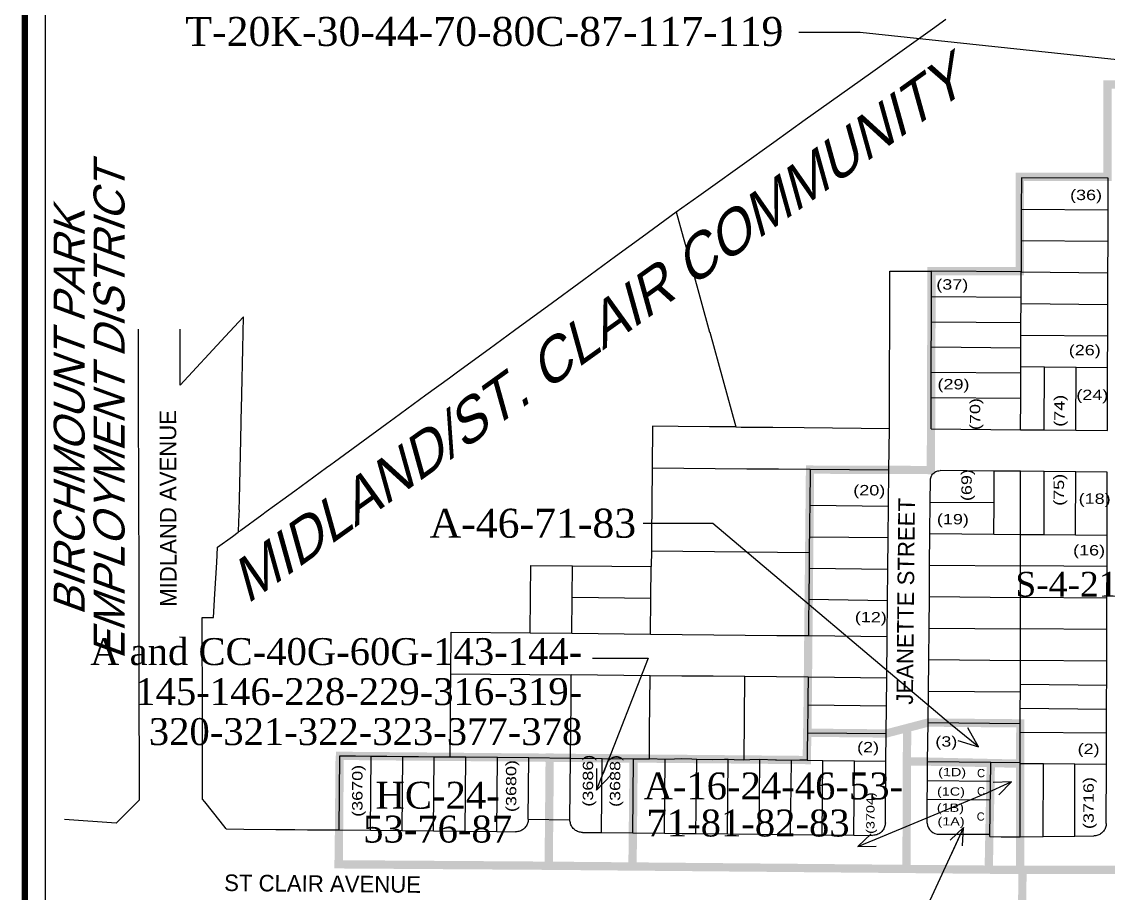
# Model space of a CAD drawing. Header units: millimetres. Extents: x 1745962 to 1749233, y 4525379 to 4529927.
# Drawn here: x 1745962 to 1746487, y 4527769 to 4528190 of the extents above; entities that cross this region are included whole.
import ezdxf
from ezdxf.enums import TextEntityAlignment as Align

# ---------------------------------------------------------------- set-up
doc = ezdxf.new("R2010")
doc.units = ezdxf.units.MM
doc.header["$LTSCALE"] = 10
doc.header["$MEASUREMENT"] = 0
for name, color, linetype in [('AROLL_ADDRESS', 44, 'Continuous'), ('AROLL_LOTS', 8, 'Continuous'), ('AROLL_ROADS', 7, 'Continuous'), ('CONSENT_AROLL', 8, 'Continuous'), ('LEGEND', 7, 'Continuous'), ('ZONING_STANDARDS', 140, 'Continuous'), ('ZONING_ZONES', 140, 'Continuous')]:
    doc.layers.add(name, color=color, linetype=linetype)
doc.styles.add('DUTCH', font='dutcheb.ttf')
doc.styles.add('Univers Condensed', font='UNVR57W.TTF')
doc.styles.add('Univers Light Condensed', font='unvr47a.ttf')

# ---------------------------------------------------------------- blocks, each defined once
blk = doc.blocks.new('ARROW-1')
blk.add_line((0, 0), (1.75, 0))
blk.add_lwpolyline([(0.972, 0.389), (0, 0), (0.972, -0.389)])

msp = doc.modelspace()

# ---------------------------------------------------------------- linework, layer by layer
at = {"layer": 'AROLL_LOTS'}
for p, q in [((1746445.42, 4528114.68), (1746445.38, 4528099.58)), ((1746487.35, 4528114.45), (1746445.42, 4528114.68)), ((1746487.37, 4528099.22), (1746487.35, 4528114.45)), ((1746445.38, 4528099.58), (1746445.34, 4528088.15)), ((1746445.38, 4528099.58), (1746487.37, 4528099.22)), ((1746487.31, 4528083.98), (1746487.37, 4528099.22)), ((1746445.34, 4528088.15), (1746445.34, 4528084.34)), ((1746445.34, 4528084.34), (1746445.31, 4528069.16)), ((1746445.34, 4528084.34), (1746487.31, 4528083.98)), ((1746487.26, 4528068.74), (1746487.31, 4528083.98)), ((1746401.99, 4528057.28), (1746402.03, 4528069.51)), ((1746445.31, 4528069.16), (1746402.03, 4528069.51)), ((1746445.24, 4528056.91), (1746445.31, 4528069.16)), ((1746445.31, 4528069.16), (1746487.26, 4528068.74)), ((1746487.2, 4528053.51), (1746487.26, 4528068.74)), ((1746401.97, 4528054.23), (1746401.99, 4528057.28)), ((1746401.99, 4528057.28), (1746445.24, 4528056.91)), ((1746445.24, 4528053.86), (1746445.24, 4528056.91)), ((1746401.94, 4528045.09), (1746401.97, 4528054.23)), ((1746445.21, 4528044.72), (1746445.24, 4528053.86)), ((1746445.24, 4528053.86), (1746487.2, 4528053.51)), ((1746487.14, 4528038.28), (1746487.2, 4528053.51)), ((1746401.92, 4528039), (1746401.94, 4528045.09)), ((1746401.94, 4528045.09), (1746445.21, 4528044.72)), ((1746445.19, 4528038.63), (1746445.21, 4528044.72)), ((1746401.9, 4528032.9), (1746401.92, 4528039)), ((1746445.17, 4528032.53), (1746445.19, 4528038.63)), ((1746445.19, 4528038.63), (1746487.14, 4528038.28)), ((1746487.09, 4528023.04), (1746487.14, 4528038.28)), ((1746401.87, 4528023.76), (1746401.9, 4528032.9)), ((1746401.9, 4528032.9), (1746445.17, 4528032.53)), ((1746445.14, 4528023.39), (1746445.17, 4528032.53)), ((1746401.82, 4528008.53), (1746401.86, 4528020.72)), ((1746401.86, 4528020.72), (1746401.87, 4528023.76)), ((1746401.86, 4528020.72), (1746445.12, 4528020.35)), ((1746445.09, 4528008.16), (1746445.12, 4528020.35)), ((1746445.12, 4528020.35), (1746445.14, 4528023.39)), ((1746445.14, 4528023.39), (1746456.61, 4528023.29)), ((1746456.49, 4527992.82), (1746456.61, 4528023.29)), ((1746456.61, 4528023.29), (1746471.85, 4528023.17)), ((1746471.73, 4527992.7), (1746471.85, 4528023.17)), ((1746471.85, 4528023.17), (1746487.09, 4528023.04)), ((1746486.97, 4527992.56), (1746487.09, 4528023.04)), ((1746401.77, 4527993.29), (1746401.82, 4528008.53)), ((1746401.82, 4528008.53), (1746445.09, 4528008.16)), ((1746445.05, 4527992.92), (1746445.09, 4528008.16)), ((1746381.45, 4527973.3), (1746381.66, 4527993.49)), ((1746401.77, 4527993.29), (1746445.05, 4527992.92)), ((1746445.05, 4527992.92), (1746456.49, 4527992.82)), ((1746456.49, 4527992.82), (1746471.73, 4527992.7)), ((1746471.73, 4527992.7), (1746486.97, 4527992.56)), ((1746343.31, 4527973.62), (1746343.14, 4527956.41)), ((1746381.45, 4527973.3), (1746343.31, 4527973.62)), ((1746381.27, 4527956.02), (1746381.45, 4527973.3)), ((1746432.34, 4527972.92), (1746406.14, 4527973.14)), ((1746432.2, 4527957.67), (1746432.34, 4527972.92)), ((1746445.06, 4527972.81), (1746432.34, 4527972.92)), ((1746445.04, 4527957.55), (1746445.06, 4527972.81)), ((1746456.48, 4527972.71), (1746445.06, 4527972.81)), ((1746456.39, 4527942.21), (1746456.48, 4527972.71)), ((1746471.7, 4527972.58), (1746456.48, 4527972.71)), ((1746401.43, 4527957.95), (1746401.53, 4527968.61)), ((1746471.62, 4527942.1), (1746471.7, 4527972.58)), ((1746486.94, 4527972.44), (1746471.7, 4527972.58)), ((1746486.85, 4527941.99), (1746486.94, 4527972.44)), ((1746401.27, 4527942.73), (1746401.43, 4527957.95)), ((1746401.43, 4527957.95), (1746432.2, 4527957.67)), ((1746432.05, 4527942.42), (1746432.2, 4527957.67)), ((1746445.02, 4527942.29), (1746445.04, 4527957.55)), ((1746343.14, 4527956.41), (1746343.06, 4527948.74)), ((1746343.14, 4527956.41), (1746381.27, 4527956.02)), ((1746381.11, 4527940.79), (1746381.27, 4527956.02)), ((1746343.06, 4527948.74), (1746342.99, 4527941.18)), ((1746342.99, 4527941.18), (1746342.97, 4527939.31)), ((1746342.99, 4527941.18), (1746381.11, 4527940.79)), ((1746401.11, 4527927.5), (1746401.27, 4527942.73)), ((1746401.27, 4527942.73), (1746432.05, 4527942.42)), ((1746432.05, 4527942.42), (1746445.02, 4527942.29)), ((1746445, 4527927.11), (1746445.02, 4527942.29)), ((1746445.02, 4527942.29), (1746456.39, 4527942.21)), ((1746456.39, 4527942.21), (1746471.62, 4527942.1)), ((1746471.62, 4527942.1), (1746486.85, 4527941.99)), ((1746486.81, 4527926.76), (1746486.85, 4527941.99)), ((1746342.97, 4527939.31), (1746342.86, 4527933.57)), ((1746380.96, 4527925.56), (1746381.11, 4527940.79)), ((1746342.86, 4527933.57), (1746342.86, 4527929.77)), ((1746342.87, 4527925.95), (1746342.75, 4527910.96)), ((1746342.86, 4527929.77), (1746342.87, 4527925.95)), ((1746342.87, 4527925.95), (1746380.96, 4527925.56)), ((1746380.8, 4527910.35), (1746380.96, 4527925.56)), ((1746400.96, 4527912.27), (1746401.11, 4527927.5)), ((1746401.11, 4527927.5), (1746445, 4527927.11)), ((1746444.98, 4527911.88), (1746445, 4527927.11)), ((1746486.81, 4527926.76), (1746445, 4527927.11)), ((1746486.76, 4527911.53), (1746486.81, 4527926.76)), ((1746342.75, 4527910.96), (1746342.58, 4527900.36)), ((1746342.75, 4527910.96), (1746380.8, 4527910.35)), ((1746380.62, 4527892.98), (1746380.8, 4527910.35)), ((1746400.8, 4527897.06), (1746400.96, 4527912.27)), ((1746400.96, 4527912.27), (1746444.98, 4527911.88)), ((1746444.96, 4527896.66), (1746444.98, 4527911.88)), ((1746486.76, 4527911.53), (1746444.98, 4527911.88)), ((1746486.72, 4527896.29), (1746486.76, 4527911.53)), ((1746342.58, 4527900.36), (1746342.5, 4527893.37)), ((1746400.65, 4527881.83), (1746400.8, 4527897.06)), ((1746400.8, 4527897.06), (1746444.96, 4527896.66)), ((1746444.94, 4527881.43), (1746444.96, 4527896.66)), ((1746486.72, 4527896.29), (1746444.96, 4527896.66)), ((1746486.67, 4527881.07), (1746486.72, 4527896.29)), ((1746342.5, 4527893.37), (1746380.62, 4527892.98)), ((1746380.42, 4527872.86), (1746380.62, 4527892.98)), ((1746400.49, 4527866.6), (1746400.65, 4527881.83)), ((1746400.65, 4527881.83), (1746444.94, 4527881.43)), ((1746444.93, 4527869.85), (1746444.94, 4527881.43)), ((1746486.67, 4527881.07), (1746444.94, 4527881.43)), ((1746486.64, 4527869.49), (1746486.67, 4527881.07)), ((1746342.34, 4527873.25), (1746342.2, 4527862.81)), ((1746380.42, 4527872.86), (1746342.34, 4527873.25)), ((1746380.28, 4527859.47), (1746380.42, 4527872.86)), ((1746444.92, 4527866.2), (1746444.93, 4527869.85)), ((1746444.93, 4527869.85), (1746486.64, 4527869.49)), ((1746486.62, 4527865.84), (1746486.64, 4527869.49)), ((1746342.2, 4527862.81), (1746342.17, 4527859.86)), ((1746400.33, 4527851.37), (1746400.49, 4527866.6)), ((1746400.49, 4527866.6), (1746444.92, 4527866.2)), ((1746444.91, 4527858.27), (1746444.92, 4527866.2)), ((1746486.6, 4527857.92), (1746486.62, 4527865.84)), ((1746342.17, 4527859.86), (1746342.03, 4527846.46)), ((1746342.17, 4527859.86), (1746380.28, 4527859.47)), ((1746380.14, 4527846.08), (1746380.28, 4527859.47)), ((1746444.91, 4527858.27), (1746486.6, 4527857.92)), ((1746444.91, 4527850.97), (1746444.91, 4527858.27)), ((1746486.58, 4527850.61), (1746486.6, 4527857.92)), ((1746400.14, 4527832.49), (1746400.33, 4527851.37)), ((1746400.33, 4527851.37), (1746444.91, 4527850.97)), ((1746444.89, 4527840.6), (1746444.9, 4527846.69)), ((1746444.9, 4527846.69), (1746444.91, 4527850.97)), ((1746444.9, 4527846.69), (1746486.57, 4527846.34)), ((1746486.57, 4527846.34), (1746486.58, 4527850.61)), ((1746342.03, 4527846.46), (1746341.96, 4527838.19)), ((1746342.03, 4527846.46), (1746380.14, 4527846.08)), ((1746380, 4527832.68), (1746380.14, 4527846.08)), ((1746486.55, 4527840.25), (1746486.57, 4527846.34)), ((1746341.96, 4527838.19), (1746341.94, 4527833.2)), ((1746444.88, 4527832.13), (1746444.89, 4527840.6)), ((1746486.52, 4527831.11), (1746486.55, 4527840.25)), ((1746227.32, 4527804.4), (1746227.59, 4527834.21)), ((1746227.59, 4527834.21), (1746242.84, 4527834.07)), ((1746242.5, 4527798.16), (1746242.84, 4527834.07)), ((1746242.84, 4527834.07), (1746258.07, 4527833.91)), ((1746257.73, 4527798.01), (1746258.07, 4527833.91)), ((1746258.07, 4527833.91), (1746265.7, 4527833.84)), ((1746273.31, 4527833.58), (1746265.7, 4527833.84)), ((1746272.97, 4527797.85), (1746273.31, 4527833.58)), ((1746277.79, 4527833.71), (1746273.31, 4527833.58)), ((1746288.56, 4527833.55), (1746286.23, 4527833.63)), ((1746288.21, 4527797.7), (1746288.56, 4527833.55)), ((1746303.82, 4527833.52), (1746302.05, 4527833.47)), ((1746303.45, 4527797.54), (1746303.82, 4527833.52)), ((1746306.65, 4527833.42), (1746303.82, 4527833.52)), ((1746319.09, 4527833.49), (1746314.26, 4527833.34)), ((1746318.69, 4527797.39), (1746319.09, 4527833.49)), ((1746334.28, 4527832.98), (1746327.09, 4527833.21)), ((1746333.93, 4527797.24), (1746334.28, 4527832.98)), ((1746338.46, 4527833.11), (1746334.28, 4527832.98)), ((1746341.94, 4527833.2), (1746338.46, 4527833.11)), ((1746341.94, 4527833.2), (1746349.52, 4527832.99)), ((1746349.16, 4527797.08), (1746349.52, 4527832.99)), ((1746349.52, 4527832.99), (1746364.76, 4527832.83)), ((1746364.4, 4527796.93), (1746364.76, 4527832.83)), ((1746364.76, 4527832.83), (1746380, 4527832.68)), ((1746379.7, 4527802.88), (1746380, 4527832.68)), ((1746399.83, 4527802.66), (1746400.14, 4527832.49)), ((1746400.14, 4527832.49), (1746415.41, 4527832.36)), ((1746415.41, 4527832.36), (1746430.68, 4527832.24)), ((1746430.26, 4527796.27), (1746430.68, 4527832.24)), ((1746430.68, 4527832.24), (1746444.88, 4527832.13)), ((1746444.83, 4527796.12), (1746444.87, 4527831.47)), ((1746444.87, 4527831.47), (1746444.88, 4527832.13)), ((1746456.03, 4527831.38), (1746444.87, 4527831.47)), ((1746455.96, 4527796.26), (1746456.03, 4527831.38)), ((1746471.27, 4527831.25), (1746456.03, 4527831.38)), ((1746471.19, 4527796.44), (1746471.27, 4527831.25)), ((1746486.52, 4527831.11), (1746471.27, 4527831.25)), ((1746486.44, 4527802.62), (1746486.52, 4527831.11)), ((1746233.35, 4527798.25), (1746242.5, 4527798.16)), ((1746242.5, 4527798.16), (1746257.73, 4527798.01)), ((1746257.73, 4527798.01), (1746272.97, 4527797.85)), ((1746272.97, 4527797.85), (1746281.58, 4527797.76)), ((1746281.58, 4527797.76), (1746288.21, 4527797.7)), ((1746288.21, 4527797.7), (1746303.45, 4527797.54)), ((1746303.45, 4527797.54), (1746318.69, 4527797.39)), ((1746318.69, 4527797.39), (1746333.93, 4527797.24)), ((1746333.93, 4527797.24), (1746349.16, 4527797.08)), ((1746349.16, 4527797.08), (1746364.4, 4527796.93)), ((1746364.4, 4527796.93), (1746373.54, 4527796.83)), ((1746430.26, 4527796.27), (1746435.68, 4527796.21)), ((1746435.68, 4527796.21), (1746444.83, 4527796.12)), ((1746444.83, 4527796.12), (1746455.96, 4527796.26)), ((1746455.96, 4527796.26), (1746471.19, 4527796.44)), ((1746471.19, 4527796.44), (1746480.42, 4527796.55))]:
    msp.add_line(p, q, dxfattribs=at)
for points in [[(1746402.42, 4528186.65), (1746408.92, 4528191.3)], [(1746382.26, 4528172.24), (1746402.42, 4528186.65)], [(1746373.63, 4528166.07), (1746382.26, 4528172.24)], [(1746352.61, 4528151.05), (1746373.63, 4528166.07)], [(1746341.01, 4528142.77), (1746352.61, 4528151.05)], [(1746325.74, 4528131.85), (1746341.01, 4528142.77)], [(1746310.46, 4528120.93), (1746325.74, 4528131.85)], [(1746295.19, 4528110.01), (1746310.46, 4528120.93)], [(1746289.55, 4528105.98), (1746295.19, 4528110.01)], [(1746278.67, 4528098.2), (1746289.55, 4528105.98)], [(1746262.19, 4528086.15), (1746278.67, 4528098.2)], [(1746278.67, 4528098.2), (1746282.08, 4528085.94)], [(1746249.37, 4528076.77), (1746262.19, 4528086.15)], [(1746282.08, 4528085.94), (1746286.29, 4528070.75)], [(1746234.09, 4528065.59), (1746249.37, 4528076.77)], [(1746286.29, 4528070.75), (1746294.81, 4528040.09)], [(1746381.86, 4528054.38), (1746381.91, 4528069.6)], [(1746381.91, 4528069.6), (1746402.02, 4528069.47)], [(1746218.81, 4528054.42), (1746231.58, 4528063.77)], [(1746231.58, 4528063.77), (1746234.09, 4528065.59)], [(1746200.54, 4528041.06), (1746218.81, 4528054.42)], [(1746381.81, 4528039.16), (1746381.86, 4528054.38)], [(1746060.76, 4528037.94), (1746069.64, 4528047.52)], [(1746069.28, 4528032.07), (1746069.64, 4528047.52)], [(1746018.87, 4528017.3), (1746018.81, 4528041.47)], [(1746038.93, 4528040.21), (1746038.93, 4528041.51)], [(1746188.26, 4528032.08), (1746200.54, 4528041.06)], [(1746038.94, 4528037.28), (1746038.93, 4528040.21)], [(1746039, 4528014.45), (1746038.94, 4528037.28)], [(1746039, 4528014.45), (1746060.76, 4528037.94)], [(1746294.81, 4528040.09), (1746294.96, 4528040.1)], [(1746294.96, 4528040.1), (1746307.54, 4527994.25)], [(1746381.76, 4528023.94), (1746381.81, 4528039.16)], [(1746068.77, 4528010.09), (1746069.28, 4528032.07)], [(1746172.99, 4528020.9), (1746188.26, 4528032.08)], [(1746169.07, 4528018.04), (1746172.99, 4528020.9)], [(1746381.7, 4528008.71), (1746381.76, 4528023.94)], [(1746018.93, 4527992.87), (1746018.87, 4528017.3)], [(1746157.71, 4528009.73), (1746169.07, 4528018.04)], [(1746068.73, 4528008.24), (1746068.77, 4528010.09)], [(1746142.44, 4527998.56), (1746157.71, 4528009.73)], [(1746068.26, 4527988.14), (1746068.65, 4528004.56)], [(1746068.65, 4528004.56), (1746068.73, 4528008.24)], [(1746381.66, 4527993.49), (1746381.7, 4528008.71)], [(1746113.51, 4527977.4), (1746138.89, 4527995.97)], [(1746138.89, 4527995.97), (1746142.44, 4527998.56)], [(1746267.21, 4527994.66), (1746267.02, 4527974.54)], [(1746279.56, 4527994.53), (1746267.21, 4527994.66)], [(1746294.8, 4527994.38), (1746279.56, 4527994.53)], [(1746307.54, 4527994.25), (1746294.8, 4527994.38)], [(1746307.54, 4527994.25), (1746310.04, 4527994.22)], [(1746310.04, 4527994.22), (1746325.28, 4527994.07)], [(1746325.28, 4527994.07), (1746340.51, 4527993.91)], [(1746340.51, 4527993.91), (1746381.66, 4527993.49)], [(1746019.02, 4527975.48), (1746018.93, 4527992.87)], [(1746067.6, 4527959.19), (1746068.26, 4527988.14)], [(1746019.17, 4527908.4), (1746019.02, 4527975.48)], [(1746094.43, 4527963.45), (1746109.76, 4527974.66)], [(1746109.76, 4527974.66), (1746111.77, 4527976.13)], [(1746111.77, 4527976.13), (1746113.51, 4527977.4)], [(1746267.02, 4527974.54), (1746266.86, 4527957.2)], [(1746267.02, 4527974.54), (1746282.27, 4527974.39)], [(1746282.27, 4527974.39), (1746297.53, 4527974.23)], [(1746297.53, 4527974.23), (1746312.79, 4527974.08)], [(1746312.79, 4527974.08), (1746328.05, 4527973.93)], [(1746328.05, 4527973.93), (1746343.3, 4527973.77)], [(1746401.53, 4527968.61), (1746401.57, 4527969.11), (1746401.65, 4527969.6), (1746401.79, 4527970.08), (1746401.98, 4527970.54), (1746402.22, 4527970.98), (1746402.51, 4527971.39), (1746402.84, 4527971.76), (1746403.21, 4527972.1), (1746403.62, 4527972.4), (1746404.05, 4527972.64), (1746404.5, 4527972.85), (1746404.99, 4527972.99), (1746405.47, 4527973.09), (1746406.14, 4527973.14)], [(1746088.63, 4527959.2), (1746094.43, 4527963.45)], [(1746067.48, 4527954.3), (1746067.6, 4527959.19)], [(1746078.43, 4527951.74), (1746080.58, 4527953.33), (1746088.63, 4527959.2)], [(1746266.86, 4527957.2), (1746266.72, 4527941.98)], [(1746067.39, 4527952.19), (1746067.06, 4527943.94)], [(1746067.45, 4527953.62), (1746067.39, 4527952.19)], [(1746067.47, 4527954.14), (1746067.45, 4527953.62)], [(1746067.47, 4527954.14), (1746067.48, 4527954.3)], [(1746068.25, 4527944.3), (1746078.43, 4527951.74)], [(1746057.06, 4527936.12), (1746064.22, 4527941.35)], [(1746064.22, 4527941.35), (1746067.03, 4527943.42)], [(1746067.06, 4527943.94), (1746067.03, 4527943.42)], [(1746067.03, 4527943.42), (1746067.36, 4527943.65)], [(1746067.36, 4527943.65), (1746067.75, 4527943.93), (1746068.25, 4527944.3)], [(1746266.72, 4527941.98), (1746266.65, 4527934.38)], [(1746056.65, 4527928.78), (1746057.06, 4527936.12)], [(1746266.65, 4527934.38), (1746266.58, 4527926.76)], [(1746266.65, 4527934.38), (1746281.9, 4527934.22)], [(1746281.9, 4527934.22), (1746297.15, 4527934.05)], [(1746297.15, 4527934.05), (1746312.41, 4527933.89)], [(1746312.41, 4527933.89), (1746327.65, 4527933.73)], [(1746327.65, 4527933.73), (1746342.9, 4527933.57)], [(1746055.79, 4527913.53), (1746056.65, 4527928.78)], [(1746208.21, 4527912.11), (1746208.35, 4527927.35)], [(1746208.35, 4527927.35), (1746228.47, 4527927.17)], [(1746228.32, 4527911.91), (1746228.47, 4527927.17)], [(1746228.47, 4527927.17), (1746266.58, 4527926.76)], [(1746266.44, 4527911.52), (1746266.58, 4527926.76)], [(1746055.15, 4527902.1), (1746055.79, 4527913.53)], [(1746208.04, 4527894.73), (1746208.21, 4527912.11)], [(1746228.15, 4527894.53), (1746228.32, 4527911.91)], [(1746228.32, 4527911.91), (1746266.44, 4527911.52)], [(1746266.27, 4527894.14), (1746266.44, 4527911.52)], [(1746019.24, 4527876.1), (1746019.17, 4527908.4)], [(1746049.63, 4527902.09), (1746055.15, 4527902.1)], [(1746049.64, 4527896.2), (1746049.63, 4527902.09)], [(1746049.66, 4527890.94), (1746049.64, 4527896.2)], [(1746169.76, 4527874.97), (1746169.94, 4527895.09)], [(1746169.94, 4527895.09), (1746208.04, 4527894.73)], [(1746208.04, 4527894.73), (1746228.15, 4527894.53)], [(1746228.15, 4527894.53), (1746266.27, 4527894.14)], [(1746266.27, 4527894.14), (1746281.52, 4527893.98)], [(1746281.52, 4527893.98), (1746296.76, 4527893.83)], [(1746049.69, 4527880.94), (1746049.66, 4527890.94)], [(1746296.76, 4527893.83), (1746312.01, 4527893.67)], [(1746312.01, 4527893.67), (1746327.26, 4527893.52)], [(1746327.26, 4527893.52), (1746342.5, 4527893.37)], [(1746049.7, 4527876.08), (1746049.69, 4527880.94)], [(1746019.37, 4527814.02), (1746019.24, 4527876.1)], [(1746049.74, 4527858.74), (1746049.7, 4527876.08)], [(1746169.64, 4527861.58), (1746169.76, 4527874.97)], [(1746169.76, 4527874.97), (1746207.86, 4527874.61)], [(1746207.86, 4527874.61), (1746227.97, 4527874.41)], [(1746227.84, 4527861.02), (1746227.97, 4527874.41)], [(1746266.08, 4527874.03), (1746227.97, 4527874.41)], [(1746265.95, 4527860.63), (1746266.08, 4527874.03)], [(1746281.33, 4527873.87), (1746266.08, 4527874.03)], [(1746296.57, 4527873.72), (1746281.33, 4527873.87)], [(1746311.82, 4527873.57), (1746296.57, 4527873.72)], [(1746311.43, 4527833.38), (1746311.82, 4527873.57)], [(1746327.06, 4527873.41), (1746311.82, 4527873.57)], [(1746342.3, 4527873.25), (1746327.06, 4527873.41)], [(1746049.76, 4527847.43), (1746049.74, 4527858.74)], [(1746169.52, 4527848.19), (1746169.64, 4527861.58)], [(1746227.72, 4527847.62), (1746227.84, 4527861.02)], [(1746265.82, 4527847.23), (1746265.95, 4527860.63)], [(1746049.78, 4527843.52), (1746049.76, 4527847.43)], [(1746169.39, 4527834.81), (1746169.52, 4527848.19)], [(1746227.59, 4527834.21), (1746227.72, 4527847.62)], [(1746265.7, 4527833.84), (1746265.82, 4527847.23)], [(1746049.81, 4527828.31), (1746049.78, 4527843.52)], [(1746115.74, 4527799.44), (1746116.06, 4527835.31)], [(1746116.06, 4527835.31), (1746123.67, 4527835.24)], [(1746123.67, 4527835.24), (1746131.29, 4527835.16)], [(1746130.97, 4527799.29), (1746131.29, 4527835.16)], [(1746131.29, 4527835.16), (1746138.91, 4527835.1)], [(1746138.91, 4527835.1), (1746146.53, 4527835.03)], [(1746146.21, 4527799.13), (1746146.53, 4527835.03)], [(1746146.53, 4527835.03), (1746154.15, 4527834.96)], [(1746154.15, 4527834.96), (1746161.77, 4527834.88)], [(1746161.44, 4527798.98), (1746161.77, 4527834.88)], [(1746161.77, 4527834.88), (1746169.39, 4527834.81)], [(1746169.39, 4527834.81), (1746177.01, 4527834.74)], [(1746176.68, 4527798.82), (1746177.01, 4527834.74)], [(1746177.01, 4527834.74), (1746192.24, 4527834.58)], [(1746191.91, 4527798.67), (1746192.24, 4527834.58)], [(1746192.24, 4527834.58), (1746207.48, 4527834.43)], [(1746207.2, 4527804.62), (1746207.48, 4527834.43)], [(1746207.48, 4527834.43), (1746227.59, 4527834.21)], [(1746286.23, 4527833.63), (1746280.97, 4527833.81), (1746277.79, 4527833.71)], [(1746302.05, 4527833.47), (1746296.09, 4527833.3), (1746288.56, 4527833.55)], [(1746314.26, 4527833.34), (1746311.4, 4527833.26), (1746306.65, 4527833.42)], [(1746327.09, 4527833.21), (1746326.67, 4527833.23), (1746319.09, 4527833.49)], [(1746049.84, 4527814.4), (1746049.81, 4527828.31)], [(1746008.03, 4527802.66), (1746019.37, 4527814.02)], [(1746050.9, 4527813.07), (1746049.84, 4527814.4)], [(1746058.32, 4527803.66), (1746050.9, 4527813.07)], [(1746008.03, 4527802.66), (1745983.09, 4527804.5)], [(1746061.22, 4527799.98), (1746058.32, 4527803.66)], [(1746061.22, 4527799.98), (1746069.75, 4527799.9)], [(1746069.75, 4527799.9), (1746085.27, 4527799.74)], [(1746085.27, 4527799.74), (1746094.38, 4527799.65)], [(1746094.38, 4527799.65), (1746100.5, 4527799.59), (1746115.74, 4527799.44)], [(1746115.74, 4527799.44), (1746130.97, 4527799.29)], [(1746207.2, 4527804.62), (1746207.17, 4527804.12), (1746207.11, 4527803.62), (1746207, 4527803.13), (1746206.85, 4527802.65), (1746206.67, 4527802.19), (1746206.45, 4527801.74), (1746206.19, 4527801.31), (1746205.9, 4527800.91), (1746205.57, 4527800.53), (1746205.22, 4527800.18), (1746204.84, 4527799.86), (1746204.44, 4527799.56), (1746204, 4527799.31), (1746203.56, 4527799.09), (1746203.09, 4527798.9), (1746202.61, 4527798.76), (1746202.12, 4527798.66), (1746201.62, 4527798.59), (1746201.04, 4527798.57)], [(1746207.2, 4527804.62), (1746227.32, 4527804.4)], [(1746233.35, 4527798.25), (1746232.85, 4527798.28), (1746232.36, 4527798.35), (1746231.87, 4527798.45), (1746231.39, 4527798.6), (1746230.93, 4527798.78), (1746230.48, 4527799), (1746230.05, 4527799.26), (1746229.65, 4527799.56), (1746229.27, 4527799.88), (1746228.92, 4527800.23), (1746228.59, 4527800.62), (1746228.3, 4527801.02), (1746228.05, 4527801.45), (1746227.82, 4527801.9), (1746227.64, 4527802.37), (1746227.5, 4527802.85), (1746227.4, 4527803.34), (1746227.33, 4527803.83), (1746227.32, 4527804.4)], [(1746379.7, 4527802.88), (1746379.67, 4527802.37), (1746379.6, 4527801.88), (1746379.5, 4527801.39), (1746379.35, 4527800.91), (1746379.17, 4527800.45), (1746378.95, 4527800), (1746378.69, 4527799.57), (1746378.39, 4527799.17), (1746378.08, 4527798.79), (1746377.72, 4527798.44), (1746377.33, 4527798.12), (1746376.93, 4527797.82), (1746376.49, 4527797.57), (1746376.05, 4527797.35), (1746375.59, 4527797.17), (1746375.1, 4527797.03), (1746374.62, 4527796.92), (1746374.12, 4527796.86), (1746373.54, 4527796.83)], [(1746486.44, 4527802.62), (1746486.42, 4527802.13), (1746486.35, 4527801.63), (1746486.25, 4527801.14), (1746486.11, 4527800.66), (1746485.93, 4527800.2), (1746485.7, 4527799.74), (1746485.45, 4527799.32), (1746485.16, 4527798.91), (1746484.84, 4527798.52), (1746484.49, 4527798.17), (1746484.11, 4527797.85), (1746483.7, 4527797.56), (1746483.28, 4527797.29), (1746482.83, 4527797.07), (1746482.36, 4527796.88), (1746481.88, 4527796.74), (1746481.4, 4527796.64), (1746480.42, 4527796.55)], [(1746130.97, 4527799.29), (1746146.21, 4527799.13)], [(1746146.21, 4527799.13), (1746161.44, 4527798.98)], [(1746161.44, 4527798.98), (1746176.68, 4527798.82)], [(1746176.68, 4527798.82), (1746191.91, 4527798.67)], [(1746191.91, 4527798.67), (1746201.04, 4527798.57)]]:
    msp.add_lwpolyline(points, dxfattribs=at)
at = {"layer": 'CONSENT_AROLL'}
for p, q in [((1746400.05, 4527823.39), (1746430.57, 4527823.07)), ((1746399.95, 4527814.29), (1746430.47, 4527813.97)), ((1746405.86, 4527797.37), (1746430.27, 4527797.39))]:
    msp.add_line(p, q, dxfattribs=at)
msp.add_arc((1746405.79, 4527803.37), 6, 186.7951, 270.681, dxfattribs=at)
at = {"layer": 'LEGEND'}
msp.add_line((1745973.94, 4525390.05), (1745973.94, 4529869.67), dxfattribs=at)
at = {"layer": 'LEGEND', "const_width": 3}
msp.add_lwpolyline([(1749213.08, 4525380.34), (1745963.94, 4525380.05), (1745963.94, 4529879.67), (1749213.39, 4529879.66)], close=True, dxfattribs=at)
at = {"layer": 'ZONING_STANDARDS'}
for p, q in [((1746337.9, 4528185.1), (1746367.53, 4528185.1)), ((1746367.53, 4528185.1), (1746677.74, 4528151.95)), ((1746296.42, 4527947.57), (1746262.65, 4527947.57)), ((1746411.11, 4527850.62), (1746296.42, 4527947.57)), ((1746238.27, 4527882.44), (1746265.03, 4527882.44)), ((1746265.03, 4527882.44), (1746243.37, 4527826.76)), ((1746427.2, 4527816.66), (1746373.27, 4527794.26)), ((1746417.44, 4527800.64), (1746355.04, 4527664.95))]:
    msp.add_line(p, q, dxfattribs=at)
at = {"layer": 'ZONING_ZONES', "const_width": 4}
for points in [[(1746402.03, 4528069.51), (1746444.68, 4528069.51), (1746444.68, 4528115.11), (1746487, 4528115.11), (1746487, 4528159.83), (1746548.84, 4528159.83), (1746548.84, 4528189.92), (1746652.24, 4528189.92)], [(1746342.03, 4527846.46), (1746342.3, 4527873.25), (1746342.5, 4527893.37), (1746343.31, 4527973.62), (1746401.7, 4527973.42), (1746401.77, 4527993.29), (1746402.02, 4528069.47), (1746402.04, 4528071.55)], [(1746114.2, 4527835.29), (1746341.75, 4527833.25), (1746342.17, 4527859.86)], [(1746340.13, 4527846.48), (1746342.03, 4527846.46), (1746380.14, 4527846.08), (1746400.33, 4527851.37), (1746444.91, 4527850.97), (1746444.81, 4527780.12)], [(1746390.24, 4527848.73), (1746390.11, 4527832.57), (1746400.14, 4527832.49), (1746444.87, 4527831.47)], [(1746116.06, 4527835.31), (1746115.59, 4527782.84)], [(1746217.05, 4527782.17), (1746217.56, 4527836.43)], [(1746258.07, 4527833.91), (1746257.54, 4527781.42)], [(1746390.11, 4527832.57), (1746389.93, 4527780.16)], [(1746430.68, 4527832.24), (1746429.65, 4527780.3)], [(1746444.81, 4527780.12), (1746217.05, 4527782.16)], [(1746445.92, 4527780.12), (1746443.48, 4527195.97)]]:
    msp.add_lwpolyline(points, dxfattribs=at)
at = {"layer": 'ZONING_ZONES', "linetype": 'Continuous'}
msp.add_lwpolyline([(1746217.05, 4527782.16, 4, 4, 0), (1746113.47, 4527782.86, 4, 4, 0)], format="xyseb", dxfattribs=at)
at = {"layer": 'ZONING_ZONES', "linetype": 'Continuous', "const_width": 4}
msp.add_lwpolyline([(1747323.74, 4527772.85), (1746843.86, 4527780.29), (1746444.81, 4527780.12)], dxfattribs=at)

# ---------------------------------------------------------------- block references
at = {"layer": 'ZONING_STANDARDS'}
for p, xscale, yscale, zscale, rotation in [((1746424.74, 4527839.64), 9.999999999842577, 10.00000000023323, 10, 141.1647024452543), ((1746240.15, 4527818.62), 10.00000000056369, 9.99999999992217, 10, 68.44813153231574), ((1746440.57, 4527822.77), 8.40031240164405, 8.400312401217844, 8.400312401406593, 204.5833307500245), ((1746366.47, 4527791.46), 8.40031240143173, 8.400312401321157, 8.400312401406593, 22.38972164594502), ((1746417.44, 4527800.64), 8.400312401431728, 8.400312401321157, 8.400312401406593, 245.3017387860434)]:
    msp.add_blockref('ARROW-1', p, dxfattribs=dict(at, xscale=xscale, yscale=yscale, zscale=zscale, rotation=rotation))

# ---------------------------------------------------------------- texts
at = {"layer": 'AROLL_ADDRESS', "style": 'Univers Light Condensed', "width": 1.3}
for s, height, rotation, p in [('(36)', 5, 359.51, (1746468.92, 4528103.96)), ('(37)', 5, 359.51, (1746404.3, 4528060.7)), ('(26)', 5, 359.51, (1746468.3, 4528028.97)), ('(29)', 5, 359.51, (1746404.87, 4528012.48)), ('(24)', 5, 359.51, (1746471.95, 4528007.29)), ('(70)', 5, 90, (1746425.52, 4527992.74)), ('(74)', 5, 90, (1746466.28, 4527994.33)), ('(69)', 5, 90, (1746421.43, 4527958.42)), ('(75)', 5, 90, (1746466.04, 4527956.14)), ('(20)', 5, 359.42, (1746364.18, 4527961.26)), ('(18)', 5, 359.51, (1746473.09, 4527957.15)), ('(19)', 5, 359.42, (1746404.58, 4527947.26)), ('(16)', 5, 359.51, (1746470.39, 4527932.23)), ('(12)', 5, 359.07, (1746364.91, 4527899.96)), ('(2)', 5, 359.42, (1746366.01, 4527837.05)), ('(3)', 5, 359.48, (1746403.82, 4527839.79)), ('(2)', 5, 359.51, (1746472.58, 4527836.18)), ('(3680)', 5, 90, (1746201.38, 4527808.11)), ('(3686)', 5, 90, (1746238.5, 4527810.7)), ('(3688)', 5, 90, (1746251.61, 4527810.57)), ('(3670)', 5, 90, (1746127.07, 4527805.8)), ('(1D)', 4, 359.48, (1746405.19, 4527825.5)), ('(3716)', 5, 90, (1746480.37, 4527799.89)), ('(3704)', 4, 90, (1746374.47, 4527797.56)), ('(1C)', 4, 359.48, (1746404.63, 4527816.13)), ('(1B)', 4, 359.48, (1746404.55, 4527808.29)), ('(1A)', 4, 359.48, (1746404.87, 4527801.67))]:
    msp.add_text(s, height=height, rotation=rotation, dxfattribs=at).set_placement(p)
at = {"layer": 'AROLL_ROADS', "style": 'Univers Condensed'}
for s, rotation, p in [('MIDLAND AVENUE', 90.15, (1746037.29, 4527907.35)), ('JEANETTE STREET', 89.45, (1746393.03, 4527859.99)), ('ST CLAIR AVENUE', 359.45, (1746060.21, 4527769.96))]:
    msp.add_text(s, height=8, rotation=rotation, dxfattribs=at).set_placement(p)
at = {"layer": 'CONSENT_AROLL'}
for p in [(1746424, 4527824.96), (1746424, 4527816.23), (1746423.84, 4527803.96)]:
    msp.add_text('C', height=4, rotation=359.51, dxfattribs=at).set_placement(p)
at = {"layer": 'LEGEND', "linetype": 'Continuous', "style": 'Univers Condensed', "oblique": 20}
msp.add_text('MIDLAND/ST. CLAIR COMMUNITY', height=20, rotation=35.5642, dxfattribs=at).set_placement((1746071.47, 4527908.43))
for s, p in [('EMPLOYMENT DISTRICT', (1746004.62, 4528001.14)), ('BIRCHMOUNT PARK', (1745985.36, 4528001.14))]:
    msp.add_text(s, height=15, rotation=90, dxfattribs=at).set_placement(p, align=Align.MIDDLE_CENTER)
at = {"layer": 'ZONING_STANDARDS', "style": 'DUTCH'}
for s, height, p in [('T-20K-30-44-70-80C-87-117-119', 14, (1746330.42, 4528185.42)), ('A-46-71-83', 14, (1746259.32, 4527947.71)), ('A and CC-40G-60G-143-144-', 13, (1746233.25, 4527885.68)), ('145-146-228-229-316-319-', 13, (1746233.25, 4527866.33)), ('320-321-322-323-377-378', 13, (1746233.25, 4527846.99))]:
    msp.add_text(s, height=height, dxfattribs=at).set_placement(p, align=Align.MIDDLE_RIGHT)
for s, height, p in [('S-4-21-22-44-51-63', 12, (1746515.51, 4527912.21)), ('A-16-24-46-53-', 13, (1746325.57, 4527814.23)), ('71-81-82-83', 13, (1746313.36, 4527796.31))]:
    msp.add_text(s, height=height, dxfattribs=at).set_placement(p, align=Align.CENTER)
for s, p in [('HC-24-', (1746163.39, 4527816.25)), ('53-76-87', (1746163.39, 4527799.88))]:
    msp.add_text(s, height=13, dxfattribs=at).set_placement(p, align=Align.MIDDLE_CENTER)

doc.saveas('drawing.dxf')
